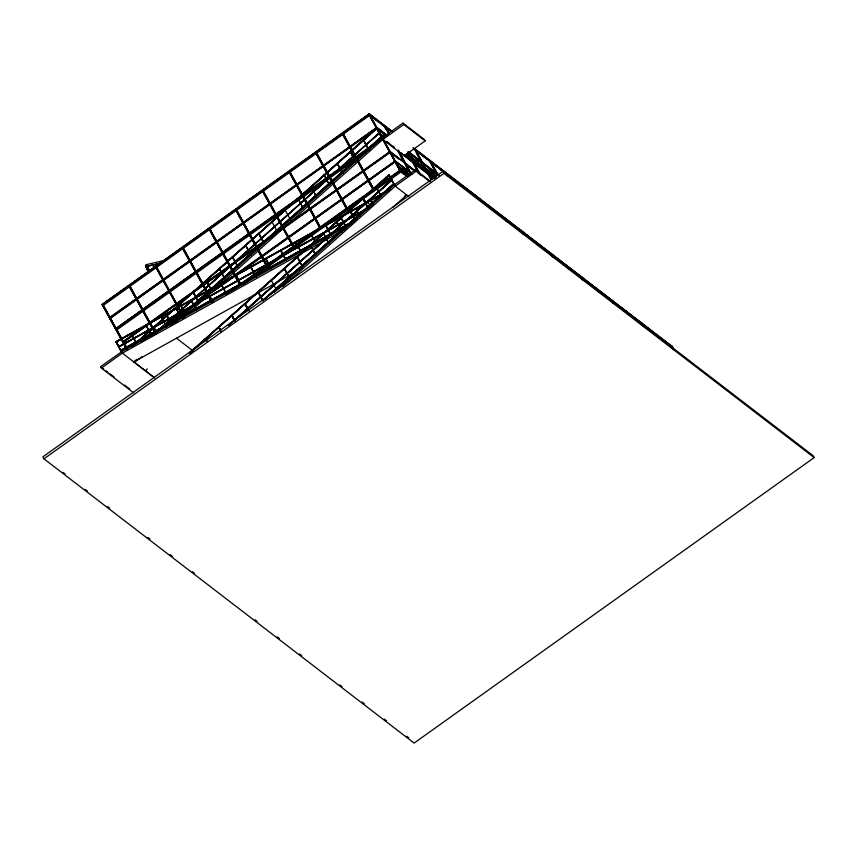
<?xml version="1.0" encoding="UTF-8"?>
<svg xmlns="http://www.w3.org/2000/svg" width="857" height="857" viewBox="0 0 857 857"><rect width="100%" height="100%" fill="white"/><g stroke="black" fill="none" stroke-linecap="round" stroke-linejoin="round"><path stroke-width="1.29" d="M131.442 346.946L376.812 128.389L134.774 344.632M131.603 347.064L376.812 128.389M133.617 345.403L376.469 128.025M152.075 335.837L379.33 133.06L152.225 335.955M156.392 332.634L379.169 132.942M170.125 325.435L381.44 136.906L170.275 325.564M173.446 323.132L381.279 136.777M175.856 322.243L382.04 138.031M136.799 359.265L133.81 361.933L301.643 268.595M182.616 318.333L382.833 139.466L403.786 124.511L425.158 140.923L404.204 155.878L401.387 152.878M145.283 370.749L147.275 368.96M189.676 352.709L389.228 175.085L190.018 353.063M189.836 352.827L389.228 175.085M189.858 352.945L388.885 174.732M228.241 325.585L391.928 180.002L234.55 320.604M229.387 324.814L391.745 179.756M233.404 321.375L391.767 179.884M264.213 299.168L393.856 183.602L264.374 299.286M264.395 299.404L394.038 183.837L264.556 299.532M273.94 292.408L394.456 184.737L415.409 169.782L430.182 181.127M282.692 286.72L395.248 186.162L416.202 171.207L429.914 181.738M392.774 207.426L406.711 194.968L404.386 196.264M148.432 271.198L145.872 266.538L146.922 265.799L147.5 266.238M148.764 271.133L146.204 266.484L147.168 266.302L146.547 266.741M369.313 114.163L369.613 114.699L102.604 304.781L102.304 304.246L369.003 113.927L391.585 131.421M126.665 349.27L102.165 304.717L369.421 113.917L392.602 131.721M102.615 304.631L369.303 114.313M369.742 114.227L102.165 304.717M369.185 114.709L369.667 114.367L391.842 131.4M103.108 305.52L369.796 115.213L391.017 131.507M109.675 317.647L376.684 127.564L376.973 128.1L110.285 318.418L109.675 317.647L376.684 127.564M376.309 127.661L376.791 127.318L386.871 135.063M109.975 318.183L376.716 128.014M381.965 138.223L376.384 128.25L377.026 127.768L387.107 135.502M386.925 135.974L377.38 128.636M363.272 139.97L368.864 149.932L363.614 139.723M383.979 126.011L384.536 125.529L388.735 132.878M384.868 125.84L384.3 126.247L385.918 129.525M384.782 125.979L384.311 126.322L390.353 130.96M350.17 151.678L355.751 161.641L350.502 151.432M337.069 163.387L342.65 173.35L337.401 163.141M379.651 133.488L384.172 136.542M379.79 133.756L384.322 136.809M323.957 175.096L329.538 185.058L324.289 174.849M310.855 186.805L316.437 196.767L311.187 186.558M425.158 140.923L424.376 139.498L402.994 123.076L115.877 328.606M297.743 198.513L303.335 208.476L298.075 198.278M376.341 143.483L116.177 329.142L115.984 328.36M115.609 328.799L381.472 139.209M382.308 138.48L377.23 128.368M381.461 139.359L115.791 328.938L110.253 318.89M116.606 330.084L370.235 149.097M285.156 210.126L290.555 219.949M277.272 231.519L271.873 221.695M264.01 243.602L258.76 233.404L264.342 243.367M245.327 245.348L250.908 255.311M232.215 257.057L237.796 267.02M389.903 189.343L116.027 341.664L121.298 351.745L116.231 341.686L390.064 189.461M219.113 268.766L224.695 278.729M130.864 333.598L136.445 343.561M206.001 280.475L211.593 290.437L206.333 280.239M145.829 325.274L151.421 335.237L146.161 325.039M272.676 236.114L123.226 342.297L122.937 341.761L281.857 228.348M288.391 223.688L389.935 151.689L390.235 152.225L280.293 230.672M192.9 292.183L198.481 302.146L193.414 292.087M389.571 151.775L390.042 151.443L415.249 170.789M273.469 234.797L122.937 341.761M278.911 230.919L281.085 229.365M285.435 226.259L389.935 151.689M123.226 342.297L276.715 232.772M278.889 231.219L282.157 228.883M285.424 226.548L390.235 152.225M389.817 152.225L390.289 151.882L415.495 171.239M166.387 326.913L161.137 316.715L166.719 326.678M179.788 303.892L185.38 313.855L180.131 303.657M181.352 318.59L176.103 308.391L181.684 318.354M166.686 315.601L171.486 324.332M398.334 150.296L410.846 173.992M196.317 310.266L191.068 300.068L196.649 310.03M153.585 327.31L156.767 332.912M133.713 392.902L101.394 368.082L100.601 366.657L121.812 351.649M211.283 301.943L206.034 291.744L211.615 301.707M140.473 339.018L141.855 341.343M101.394 368.082L122.347 353.127L346.11 228.68M220.667 283.656L226.248 293.619L220.999 283.41M411.885 173.564L394.766 160.955M141.148 341.814L210.822 292.098M215.171 288.991L395.098 161.062L213.307 290.791M146.911 338.172L153.435 333.512M156.702 331.188L164.33 325.746M166.504 324.192L187.18 309.431M189.365 307.877L210.04 293.115M144.715 340.025L147.982 337.69M150.157 336.137L205.669 296.522M213.286 291.08L395.388 161.598L212.515 292.098M235.964 275.086L241.213 285.295L236.146 275.236M394.97 161.609L395.452 161.266L410.567 172.878L410.096 173.21M198.299 302.007L193.232 291.948M153.735 334.048L200.538 300.646M673.441 348.778L672.145 346.432L414.777 148.754L414.531 149.472M250.598 267.009L256.189 276.972L250.93 266.763M265.563 258.685L271.155 268.648L265.906 258.439M397.327 165.647L409.282 174.4M397.477 165.915L409.432 174.667M280.539 250.351L286.12 260.324L280.871 250.115M388.799 174.957L394.381 184.919M295.504 242.028L301.086 252.001L295.836 241.792M406.122 173.457L402.672 166.526L408.253 176.499M399.437 169.482L408.361 176.071M375.698 186.665L381.279 196.628M415.677 158.427L421.408 168.015M310.47 233.704L316.051 243.677M225.777 294.487L399.94 170.2L407.664 176.06M232.365 271.037L208.851 228.583L239.789 284.867L240.667 284.695M266.452 265.831L235.514 209.558L266.452 265.831L267.341 265.67L236.093 209.151L267.03 265.424M282.478 227.105L262.188 190.522L293.126 246.805L294.005 246.634L263.067 190.361M307.213 204.566L288.852 171.496L319.79 227.769L320.679 227.598L309.077 206.494M331.948 182.016L315.526 152.46L346.464 208.733L347.342 208.572L333.812 183.944M356.683 159.466L342.189 133.435L373.127 189.708L374.016 189.536L342.768 133.017L373.706 189.301M231.519 290.994L400.315 170.404M231.508 291.144L400.68 170.511M413.16 161.705L412.688 162.048L407.653 158.181M237.26 287.502L400.551 170.982L394.906 160.527M362.918 198.138L368.167 208.337L362.768 198.513M413.652 162.059L408.253 152.235M325.435 225.38L331.016 235.354M141.908 356.812L134.292 362.243L154.442 377.723M243.142 284.567L400.98 171.925L406.282 176.006M349.485 210.083L355.066 220.045L349.817 209.847M340.4 217.057L345.982 227.03M336.373 221.792L341.964 231.754L336.705 221.556M359.758 216.521L355.698 208.497L360.09 216.285M323.271 233.5L328.852 243.463L323.603 233.265M372.924 204.919L370.674 200.174L373.256 204.684M409.85 172.771L410.428 172.482M310.159 245.209L315.751 255.172L310.502 244.973M423.422 164.383L429.164 173.971M429.914 160.43L429.346 160.837L437.081 174.903M297.058 256.918L302.639 266.881L297.39 256.682M362.147 197.774L368.51 208.101M289.537 278.6L284.288 268.391L289.87 278.354M276.586 289.923L271.176 280.1M262.724 300.925L258.075 291.808L263.056 300.678M248.23 310.309L244.963 303.517L248.755 310.213M428.039 172.868L427.804 173.66L431.842 176.756M234.529 320.925L231.861 315.226L235.043 320.829M220.827 331.541L218.76 326.935L220.742 330.352M205.316 338.879L206.516 341.065M437.263 173.757L437.038 174.549L437.509 174.207L408.275 151.764M444.462 172.45L445.029 172.043M43.932 458.838L443.969 173.36L814.15 457.606L414.113 743.083L43.932 458.838L42.85 456.867L442.887 171.389L443.969 173.36M455.635 180.827L459.663 183.923L460.145 183.58L461.441 185.99M459.588 184.062L460.155 183.655M450.836 177.399L459.909 184.373L460.466 183.891L461.752 186.237M474.703 195.664L475.26 195.192L476.567 197.603M473.01 194.432L475.024 195.974L475.592 195.503L476.878 197.849M490.622 207.244L489.818 207.276L490.375 206.805L491.682 209.215M505.255 219.124L505.823 218.717M505.748 218.856L502.245 216.875M520.06 230.501L520.617 230.019L522.877 233.843M520.381 230.737L520.949 230.329M520.863 230.469L520.145 230.362M535.186 242.113L535.743 241.631L537.693 245.22M535.507 242.413L536.064 241.942L537.36 244.288M550.301 253.715L550.88 253.308M550.633 254.026L551.19 253.554L553.119 257.068M567.28 267.266L565.984 264.856L565.749 265.638L566.306 265.156L568.245 268.68M565.427 265.327L565.995 264.92M583.36 280.293L581.432 276.768L580.875 277.25L581.1 276.457L583.049 280.046M580.543 276.94L581.11 276.532M595.669 288.552L596.226 288.07L598.165 291.659M595.99 288.863L596.547 288.38L598.486 291.894M611.095 300.4L611.673 299.993L613.601 303.507M611.587 300.132L610.87 300.025M625.899 311.766L626.456 311.295L627.763 313.705M626.221 312.012L626.788 311.605L628.074 313.941M621.186 308.209L626.231 312.077L626.703 311.734M641.025 323.378L641.582 322.896L643.532 326.485M641.336 323.614L641.904 323.207M639.333 322.136L641.829 323.346M657.03 334.819L656.473 335.301L653.205 332.527M669.328 344.91L671.824 346.121L673.773 349.71M671.834 346.185L671.267 346.603L672.552 348.938M668.567 344.589L671.588 346.903L672.145 346.432M121.48 351.884L116.081 342.061L390.01 189.633M116.134 341.964L389.003 190.404M368.403 208.283L118.834 346.871L370.46 206.569M118.727 346.582L369.453 207.34M118.834 346.871L368.242 208.155M354.198 221.192L120.837 350.417L357.423 218.835M355.248 220.26L120.837 350.417M354.037 221.074L121.105 350.834M121.555 351.702L352.323 223.356M147.95 271.883L146.901 266.57L147.929 273.287M147.018 266.656L146.204 266.484M165.39 260.207L145.797 264.781L148.604 269.88M160.837 263.195L146.686 266.388L160.463 263.303M413.01 147.65L672.07 346.571M413.867 148.529L671.706 346.517M371.97 116.584L379.019 122.005M384.065 125.872L387.085 128.196M420.348 153.735L414.306 149.086L415.109 149.064L431.864 179.542M424.386 156.831L427.407 159.156M431.435 162.252L429.421 160.698L429.903 160.366L438.291 175.674M434.467 164.576L438.495 167.672M440.509 169.215L442.523 170.768M445.554 173.082L449.582 176.178M451.596 177.731L453.621 179.274M465.715 188.561L471.757 193.211M476.803 197.078L482.845 201.727M486.883 204.823L493.932 210.233M496.964 212.557L505.019 218.749M508.051 221.074L512.079 224.17M518.131 228.808L523.166 232.686M526.187 235L534.254 241.192M537.285 243.517L545.341 249.708M556.429 258.225L550.387 253.576L550.858 253.244L552.808 256.832M559.46 260.549L564.495 264.417M570.548 269.066L575.583 272.933M580.628 276.8L586.67 281.45M588.684 282.992L597.758 289.955M601.796 293.051L607.838 297.7M611.877 300.796L615.904 303.892M621.957 308.531L626.231 312.077M633.044 317.047L638.079 320.914M643.125 324.792L649.167 329.431M658.24 336.394L660.254 337.947M663.286 340.272L667.314 343.368M672.006 346.903L671.406 346.121M368.864 114.399L382.833 139.466L434.231 178.877M370.192 115.481L379.265 122.444M381.29 123.997L383.304 125.54M417.573 151.86L426.647 158.824M437.734 167.34L429.668 161.148L430.225 160.666L437.959 174.742M439.748 168.883L448.822 175.856M461.923 185.915L463.937 187.469M465.962 189.011L470.996 192.879M480.07 199.852L486.123 204.491M491.157 208.358L497.21 213.007M506.273 219.97L511.318 223.838M513.332 225.391L522.406 232.354M524.42 233.907L533.493 240.871M536.514 243.195L545.588 250.158M547.602 251.701L549.626 253.254M551.64 254.797L559.707 260.989M561.721 262.542L570.794 269.505M575.829 273.372L580.875 277.25M583.896 279.564L592.969 286.538M596.997 289.634L608.084 298.15M619.172 306.656L610.784 300.154L611.341 299.682L613.291 303.271M628.245 313.63L630.259 315.172M632.284 316.726L637.319 320.593M646.392 327.556L655.466 334.519M656.462 335.226L656.698 334.509L658.958 338.333M657.48 336.073L666.553 343.036M413.299 148.615L813.068 455.635L814.15 457.606M409.046 152.085L439.287 175.31M407.996 152L438.773 175.621M380.583 131.207L386.636 135.845M409.817 153.649L411.831 155.192M417.884 159.841L423.936 164.48M428.971 168.358L437.038 174.549M380.272 131.282L386.646 136.177M408.928 153.285L415.291 158.17M417.263 159.531L424.836 165.508M428.018 167.951L437.573 175.278M406.454 153.649L436.17 176.467M406.604 153.917L436.32 176.735M380.851 134.57L382.972 136.199M406.325 154.121L411.628 158.202M424.354 167.972L430.728 172.868M405.382 155.053L435.099 177.86M404.472 154.506L435.249 178.127M404.858 155.063L434.092 177.517M386.957 141.587L388.971 143.13M404.097 154.742L434.328 177.956M386.807 141.694L394.252 147.415M404.847 155.546L434.553 178.352M430.589 175.535L432.603 177.078M403.615 155.085L405.629 156.627M418.741 166.686L424.783 171.336M418.27 173.114L420.284 174.657M392.838 154.549L398.891 159.188M407.953 166.162L412.999 170.029M395.056 160.795L412.035 173.832M401.022 166.247L403.036 167.801M405.05 169.343L407.064 170.897M401.719 169.172L407.021 173.243M408.425 176.392L400.358 170.2L399.801 170.672L404.161 174.078M400.24 170.586L407.675 176.296M399.876 170.532L401.901 172.086M408.96 196.692L395.248 186.162L389.132 174.721M373.127 189.708L357.98 161.812M362.875 199.113L371.37 205.637M346.464 208.733L333.244 184.362M319.79 227.769L308.499 206.901M293.126 246.805L283.763 229.451M156.392 266.484L183.794 316.662M145.872 266.538L149.011 271.637M176.553 338.258L193.243 351.07M102.744 304.31L127.543 349.099M102.304 304.246L127.104 349.185M154.667 377.948L122.347 353.127L116.231 341.686M100.601 366.657L103.729 369.056M105.818 370.653L107.907 372.259M109.985 373.856L114.163 377.059M124.586 385.072L129.803 389.067M63 472.346L65.121 473.975M85.282 489.443L87.403 491.072M107.554 506.551L109.675 508.18M147.854 537.5L149.975 539.128M170.136 554.608L172.257 556.236M192.407 571.705L194.528 573.333M254.99 619.761L257.111 621.389M277.261 636.869L279.382 638.497M299.543 653.966L301.664 655.594M339.843 684.914L341.964 686.543M362.115 702.022L364.236 703.651M384.397 719.119L386.518 720.748M406.668 736.227L408.789 737.856M671.717 346.367L672.991 348.863M656.719 334.584L658.005 336.93M641.464 323.293L642.75 325.639M626.349 311.68L627.635 314.026M596.108 288.466L597.393 290.812M580.982 276.854L582.921 280.368M550.74 253.629L552.679 257.154M535.625 242.028L536.91 244.374M520.638 230.094L521.924 232.44M507.451 221.995L505.501 218.406L504.944 218.889L506.23 221.235M505.384 218.803L506.669 221.149M491.993 209.451L490.707 207.115L489.904 207.137M475.142 195.589L476.438 197.924M460.027 183.976L461.312 186.323M447.279 175.803L445.351 172.278L444.794 172.76L445.019 171.968L446.968 175.556M444.901 172.364L446.197 174.71M429.786 160.752L437.52 174.828M435.902 177.881L431.51 170.093L434.178 175.792M402.994 123.076L403.786 124.511M414.777 148.754L431.553 179.306M414.659 149.139L431.425 179.627M416.159 152.75L427.761 173.853M429.046 176.188L430.332 178.535M416.877 160.613L418.859 164.019M408.361 152.696L420.616 174.967M408.05 152.45L420.294 174.732M407.921 152.771L419.523 173.875M408.125 154.035L418.441 172.793M415.409 169.782L416.202 171.207M398.398 150.457L411.296 173.907M384.557 125.604L389.067 133.81M398.087 150.221L410.985 173.671M384.429 125.925L388.939 134.131M398.162 151.796L410.407 174.078M393.513 146.836L394.295 148.272M369.421 113.917L400.605 170.639L400.123 170.982L368.938 114.26M369.003 113.927L400.98 171.925M383.358 140.43L400.112 170.918M363.454 140.109L368.864 149.932M376.03 186.43L381.429 196.253M342.639 133.349L373.577 189.622M350.352 151.818L355.751 161.641M370.674 200.174L373.074 204.544M331.209 141.501L331.702 142.391M344.46 165.626L345.2 166.965M337.251 163.526L342.65 173.35M355.698 208.497L359.908 216.135M349.667 210.222L355.066 220.045M332.527 181.609L316.094 152.053L347.031 208.326M315.965 152.375L346.903 208.658M340.732 216.821L346.142 226.644M336.555 221.931L341.964 231.754M325.767 225.145L331.166 234.968M307.781 204.148L289.43 171.089L320.368 227.362M289.302 171.411L320.239 227.683M310.802 233.468L316.201 243.292M295.686 242.177L301.086 252.001M262.628 190.436L293.565 246.72M280.721 250.501L286.12 260.324M284.288 268.391L289.687 278.214M258.76 233.404L264.16 243.227M265.745 258.825L271.155 268.648M235.954 209.472L266.891 265.745M245.659 245.113L251.058 254.936M250.78 267.148L256.189 276.972M258.075 291.808L262.874 300.539M232.547 256.821L237.957 266.645M240.024 283.528L209.419 228.176L240.356 284.46M209.29 228.508L240.228 284.781M233.65 273.383L239.457 283.935M244.963 303.517L249.173 311.166M244.813 303.892L248.412 310.448M219.446 268.53L224.845 278.354M231.861 315.226L234.861 320.689M231.711 315.601L234.711 321.064M206.183 280.614L211.593 290.437M212.707 301.385L182.745 247.212L213.039 302.317M182.616 247.534L212.911 302.639M206.333 291.241L182.177 247.619L211.829 301.546M208.272 294.754L212.14 301.793M206.034 291.744L211.433 301.568M218.76 326.935L220.56 330.213M218.599 327.31L220.41 330.588M191.068 300.068L196.467 309.891M205.648 338.644L207.03 340.968M179.981 304.031L185.38 313.855M155.953 266.57L183.666 316.983M182.895 316.137L155.513 266.656L183.227 317.069M152.621 265.134L153.906 267.47M176.103 308.391L181.502 318.215M146.922 265.799L150.125 271.615M146.826 266.034L149.386 270.694M167.019 315.365L172 324.235M166.869 315.74L171.668 324.482M140.709 277.443L141.201 278.332M153.971 301.557L154.71 302.896M161.137 316.715L166.537 326.538M153.917 327.074L157.099 332.677M155.503 332.409L129.407 285.274L155.835 333.341M129.278 285.595L155.706 333.673M155.578 333.994L128.839 285.681L155.267 333.748M140.805 338.783L142.187 341.107M131.196 333.362L136.606 343.186M102.733 304.235L127.232 348.863M102.251 304.578L126.975 349.506M146.901 266.57L147.822 271.787M147.104 264.974L145.39 266.195L146.268 267.802L147.982 266.581L147.104 264.974"/></g></svg>
